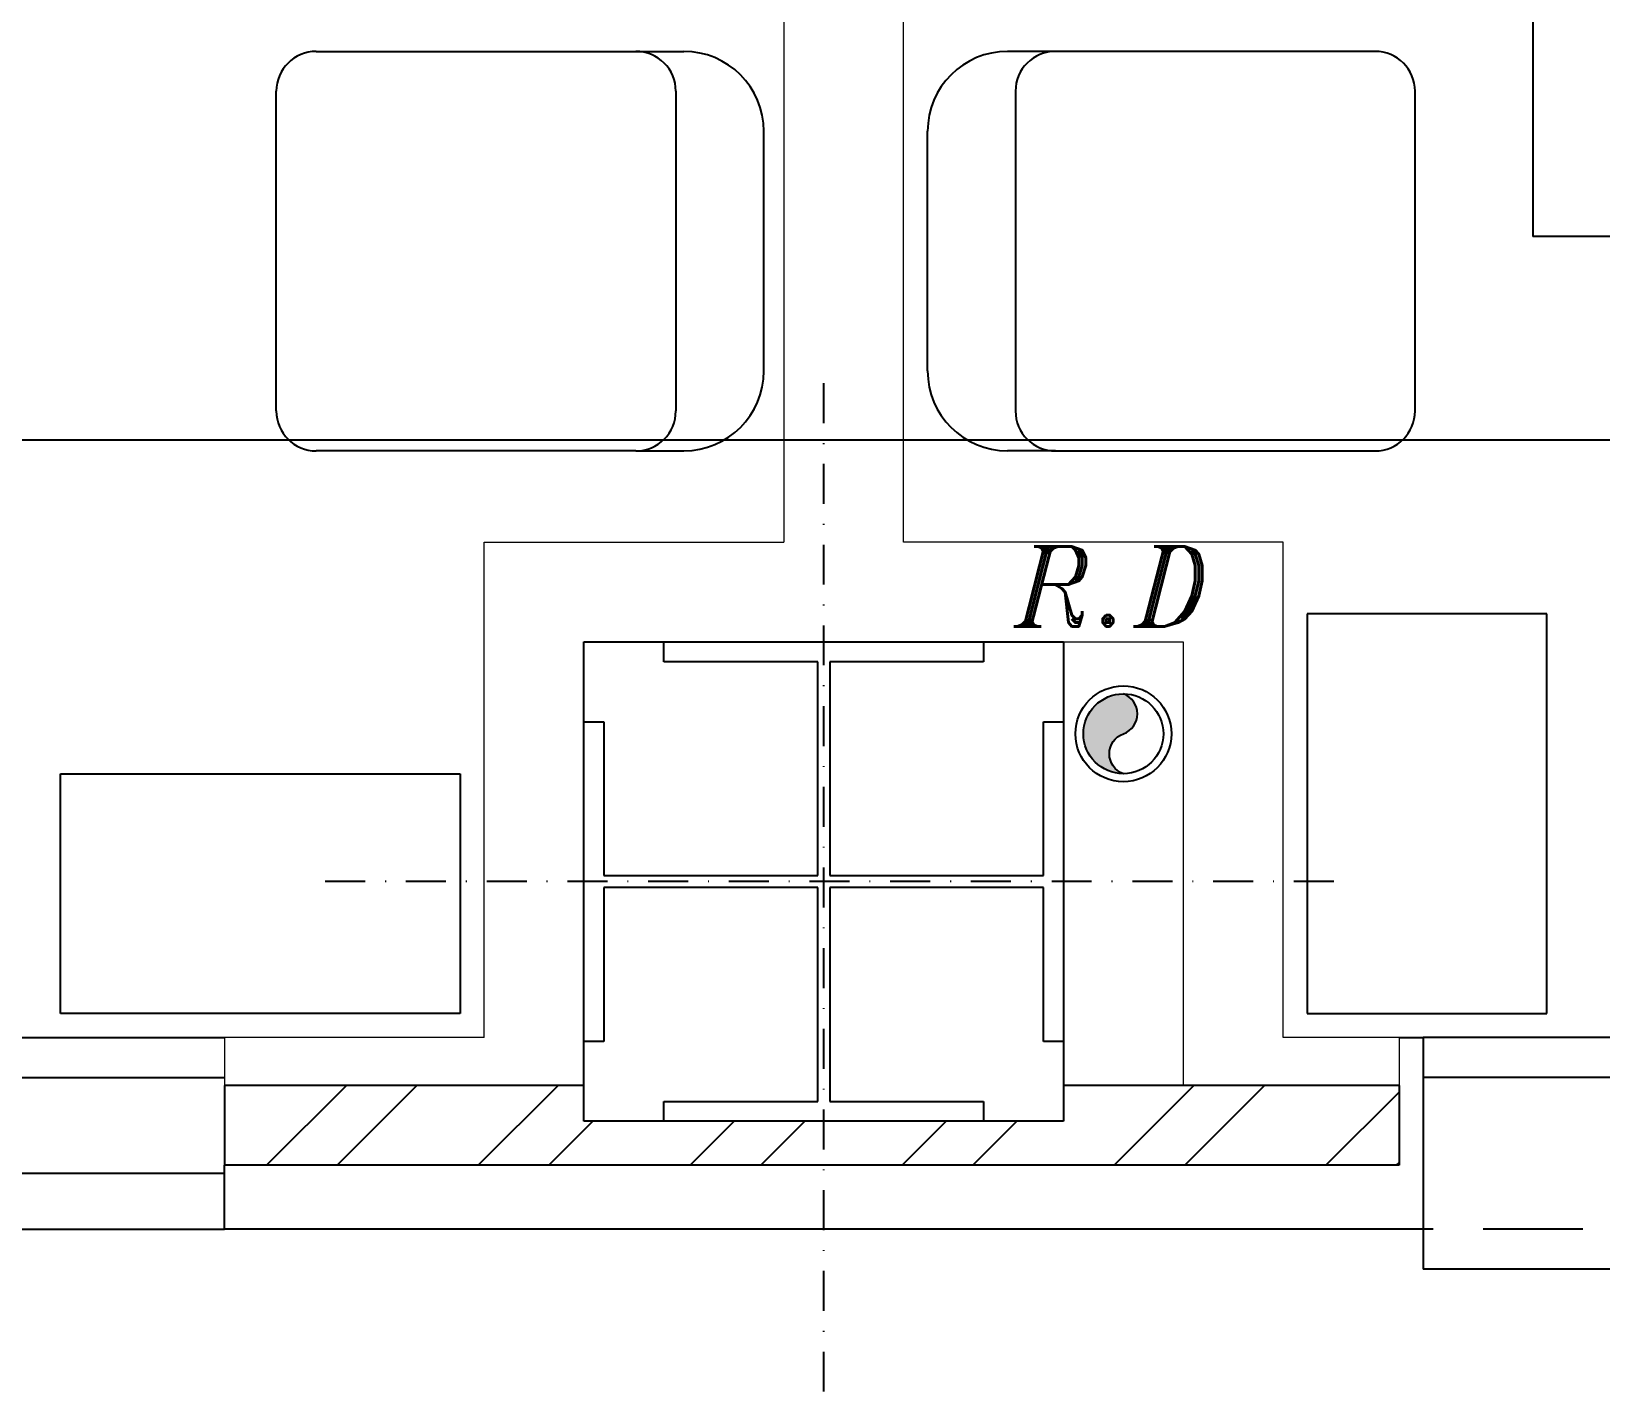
# Model space of a CAD drawing. Header units: inches. Extents: x 567429 to 582707, y 126347 to 133675.
# Drawn here: x 581043.8 to 581240.2, y 128976.5 to 129146.7 of the extents above; entities that cross this region are included whole.
import ezdxf

# ---------------------------------------------------------------- set-up
doc = ezdxf.new("R2010")
doc.units = ezdxf.units.IN
doc.header["$MEASUREMENT"] = 0
doc.linetypes.add('DASHDOT2', pattern=[0.5, 0.25, -0.125, 0, -0.125])
doc.linetypes.add('HIDDEN', pattern=[0.375, 0.25, -0.125])
for name, color, linetype in [('hatch lika', 1, 'Continuous'), ('mobl', 11, 'Continuous'), ('nama', 2, 'Continuous'), ('navdan', 30, 'Continuous'), ('NURSE CALL WIRE', 4, 'Continuous'), ('RD', 30, 'Continuous'), ('SOTOON', 2, 'Continuous'), ('SOUND WIRE', 4, 'Continuous'), ('wall kanaf', 4, 'Continuous'), ('wall lika', 1, 'Continuous'), ('win', 1, 'Continuous')]:
    doc.layers.add(name, color=color, linetype=linetype)
doc.styles.add('ITALICT', font='italict', dxfattribs={"height": 22.5})

# ---------------------------------------------------------------- blocks, each defined once
blk = doc.blocks.new('navdan122')
at = {"layer": 'navdan'}
blk.add_hatch(color=21, dxfattribs=at).paths.add_polyline_path([(0, 5, 0.414214), (-5, 0, 0.414214), (0, -5, -0.700791), (0, 0, 0.700791)])
at = {"layer": 'navdan', "color": 21}
blk.add_lwpolyline([(0, -5, -0.700791), (0, 0, 0.700791), (0, 5, 2.49001)], format="xyb", dxfattribs=at)
for radius in [6, 5]:
    blk.add_circle((0, 0), radius, dxfattribs=at)
at = {"layer": 'navdan', "color": 21, "style": 'ITALICT'}
blk.add_text('R.D', height=10, dxfattribs=at).set_placement((-13.72, 13.44))

msp = doc.modelspace()

# ---------------------------------------------------------------- linework, layer by layer
at = {"layer": 'hatch lika', "color": 15}
for p, q in [((581073.26, 129004.79), (581083.26, 129014.79)), ((581082.09, 129004.79), (581092.09, 129014.79)), ((581099.77, 129004.79), (581109.77, 129014.79)), ((581179.32, 129004.79), (581189.35, 129014.81)), ((581188.16, 129004.79), (581198.2, 129014.83)), ((581205.84, 129004.79), (581214.99, 129013.94)), ((581108.61, 129004.79), (581114.11, 129010.29)), ((581126.29, 129004.79), (581131.79, 129010.29)), ((581135.13, 129004.79), (581140.63, 129010.29)), ((581152.81, 129004.79), (581158.31, 129010.29)), ((581161.64, 129004.79), (581167.14, 129010.29)), ((581214.68, 129004.79), (581214.99, 129005.1))]:
    msp.add_line(p, q, dxfattribs=at)
at = {"layer": 'mobl', "color": 15}
for p, q in [((581079.49, 129144.2), (581119.49, 129144.2)), ((581119.49, 129144.2), (581125.49, 129144.2)), ((581171.99, 129144.2), (581165.99, 129144.2)), ((581211.99, 129144.2), (581171.99, 129144.2)), ((581074.49, 129099.2), (581074.49, 129139.2)), ((581124.49, 129139.2), (581124.49, 129099.2)), ((581166.99, 129139.2), (581166.99, 129099.2)), ((581216.99, 129099.2), (581216.99, 129139.2)), ((581135.49, 129104.2), (581135.49, 129134.2)), ((581155.99, 129104.2), (581155.99, 129134.2)), ((581119.49, 129094.2), (581079.49, 129094.2)), ((581119.49, 129094.2), (581125.49, 129094.2)), ((581171.99, 129094.2), (581165.99, 129094.2)), ((581171.99, 129094.2), (581211.99, 129094.2)), ((581233.49, 129073.79), (581203.49, 129073.79)), ((581203.49, 129073.79), (581203.49, 129023.79)), ((581233.49, 129023.79), (581233.49, 129073.79)), ((581047.49, 129023.79), (581047.49, 129053.79)), ((581047.49, 129053.79), (581097.49, 129053.79)), ((581097.49, 129053.79), (581097.49, 129023.79)), ((581097.49, 129023.79), (581047.49, 129023.79)), ((581203.49, 129023.79), (581233.49, 129023.79))]:
    msp.add_line(p, q, dxfattribs=at)
for centre, radius, start, end in [((581079.49, 129139.2), 5, 90, 180), ((581119.49, 129139.2), 5, 0, 90), ((581125.49, 129134.2), 10, 0, 90), ((581165.99, 129134.2), 10, 90, 180), ((581171.99, 129139.2), 5, 90, 180), ((581211.99, 129139.2), 5, 0, 90), ((581125.49, 129104.2), 10, 270, 0), ((581165.99, 129104.2), 10, 180, 270), ((581079.49, 129099.2), 5, 180, 270), ((581119.49, 129099.2), 5, 270, 0), ((581171.99, 129099.2), 5, 180, 270), ((581211.99, 129099.2), 5, 270, 0)]:
    msp.add_arc(centre, radius, start, end, dxfattribs=at)
at = {"layer": 'nama', "color": 15}
for p, q in [((581214.99, 129020.79), (581217.99, 129020.79)), ((581217.99, 129020.79), (581217.99, 128996.79)), ((581067.99, 128996.79, 0), (581067.99, 129004.79)), ((581217.99, 128996.79), (581067.99, 128996.79))]:
    msp.add_line(p, q, dxfattribs=at)
at = {"layer": 'NURSE CALL WIRE'}
for p in [(581231.73, 129451.18), (581829.76, 129121.05)]:
    msp.add_line(p, (581231.73, 129121.05), dxfattribs=at)
at = {"layer": 'SOTOON', "color": 15, "linetype": 'DASHDOT2', "ltscale": 20}
for p, q in [((581142.99, 128976.46), (581142.99, 129104.12)), ((581142.99, 128976.46), (581142.99, 129104.12)), ((581142.99, 128976.46), (581142.99, 129104.12)), ((581206.82, 129040.29), (581079.16, 129040.29)), ((581206.82, 129040.29), (581079.16, 129040.29)), ((581206.82, 129040.29), (581079.16, 129040.29))]:
    msp.add_line(p, q, dxfattribs=at)
at = {"layer": 'SOTOON', "color": 15}
for p, q in [((581112.99, 129070.29), (581172.99, 129070.29)), ((581112.99, 129010.29), (581112.99, 129070.29)), ((581112.99, 129070.29), (581172.99, 129070.29)), ((581112.99, 129010.29), (581112.99, 129070.29)), ((581112.99, 129070.29), (581172.99, 129070.29)), ((581112.99, 129010.29), (581112.99, 129070.29)), ((581122.99, 129070.29), (581162.99, 129070.29)), ((581122.99, 129067.79), (581122.99, 129070.29)), ((581122.99, 129067.79), (581122.99, 129070.29)), ((581122.99, 129070.29), (581162.99, 129070.29)), ((581122.99, 129067.79), (581122.99, 129070.29)), ((581122.99, 129070.29), (581162.99, 129070.29)), ((581162.99, 129070.29), (581162.99, 129067.79)), ((581162.99, 129070.29), (581162.99, 129067.79)), ((581162.99, 129070.29), (581162.99, 129067.79)), ((581172.99, 129070.29), (581172.99, 129010.29)), ((581172.99, 129070.29), (581172.99, 129010.29)), ((581172.99, 129070.29), (581172.99, 129010.29)), ((581142.24, 129067.79), (581122.99, 129067.79)), ((581142.24, 129067.79), (581122.99, 129067.79)), ((581142.24, 129067.79), (581122.99, 129067.79)), ((581142.24, 129041.04), (581142.24, 129067.79)), ((581142.24, 129041.04), (581142.24, 129067.79)), ((581142.24, 129041.04), (581142.24, 129067.79)), ((581162.99, 129067.79), (581143.74, 129067.79)), ((581143.74, 129067.79), (581143.74, 129041.04)), ((581162.99, 129067.79), (581143.74, 129067.79)), ((581143.74, 129067.79), (581143.74, 129041.04)), ((581162.99, 129067.79), (581143.74, 129067.79)), ((581143.74, 129067.79), (581143.74, 129041.04)), ((581112.99, 129020.29), (581112.99, 129060.29)), ((581112.99, 129060.29), (581115.49, 129060.29)), ((581112.99, 129020.29), (581112.99, 129060.29)), ((581112.99, 129060.29), (581115.49, 129060.29)), ((581112.99, 129020.29), (581112.99, 129060.29)), ((581112.99, 129060.29), (581115.49, 129060.29)), ((581115.49, 129060.29), (581115.49, 129041.04)), ((581115.49, 129060.29), (581115.49, 129041.04)), ((581115.49, 129060.29), (581115.49, 129041.04)), ((581170.49, 129041.04), (581170.49, 129060.29)), ((581170.49, 129060.29), (581172.99, 129060.29)), ((581170.49, 129041.04), (581170.49, 129060.29)), ((581170.49, 129060.29), (581172.99, 129060.29)), ((581170.49, 129041.04), (581170.49, 129060.29)), ((581170.49, 129060.29), (581172.99, 129060.29)), ((581172.99, 129060.29), (581172.99, 129020.29)), ((581172.99, 129060.29), (581172.99, 129020.29)), ((581172.99, 129060.29), (581172.99, 129020.29)), ((581115.49, 129041.04), (581142.24, 129041.04)), ((581115.49, 129041.04), (581142.24, 129041.04)), ((581115.49, 129041.04), (581142.24, 129041.04)), ((581143.74, 129041.04), (581170.49, 129041.04)), ((581143.74, 129041.04), (581170.49, 129041.04)), ((581143.74, 129041.04), (581170.49, 129041.04)), ((581142.24, 129039.54), (581115.49, 129039.54)), ((581115.49, 129039.54), (581115.49, 129020.29)), ((581142.24, 129039.54), (581115.49, 129039.54)), ((581115.49, 129039.54), (581115.49, 129020.29)), ((581142.24, 129039.54), (581115.49, 129039.54)), ((581115.49, 129039.54), (581115.49, 129020.29)), ((581142.24, 129012.79), (581142.24, 129039.54)), ((581142.24, 129012.79), (581142.24, 129039.54)), ((581142.24, 129012.79), (581142.24, 129039.54)), ((581170.49, 129039.54), (581143.74, 129039.54)), ((581143.74, 129039.54), (581143.74, 129012.79)), ((581170.49, 129039.54), (581143.74, 129039.54)), ((581143.74, 129039.54), (581143.74, 129012.79)), ((581170.49, 129039.54), (581143.74, 129039.54)), ((581143.74, 129039.54), (581143.74, 129012.79)), ((581170.49, 129020.29), (581170.49, 129039.54)), ((581170.49, 129020.29), (581170.49, 129039.54)), ((581170.49, 129020.29), (581170.49, 129039.54)), ((581115.49, 129020.29), (581112.99, 129020.29)), ((581115.49, 129020.29), (581112.99, 129020.29)), ((581115.49, 129020.29), (581112.99, 129020.29)), ((581172.99, 129020.29), (581170.49, 129020.29)), ((581172.99, 129020.29), (581170.49, 129020.29)), ((581172.99, 129020.29), (581170.49, 129020.29)), ((581122.99, 129010.29), (581122.99, 129012.79)), ((581122.99, 129012.79), (581142.24, 129012.79)), ((581122.99, 129010.29), (581122.99, 129012.79)), ((581122.99, 129012.79), (581142.24, 129012.79)), ((581122.99, 129010.29), (581122.99, 129012.79)), ((581122.99, 129012.79), (581142.24, 129012.79)), ((581143.74, 129012.79), (581162.99, 129012.79)), ((581143.74, 129012.79), (581162.99, 129012.79)), ((581143.74, 129012.79), (581162.99, 129012.79)), ((581162.99, 129012.79), (581162.99, 129010.29)), ((581162.99, 129012.79), (581162.99, 129010.29)), ((581162.99, 129012.79), (581162.99, 129010.29)), ((581172.99, 129010.29), (581112.99, 129010.29)), ((581172.99, 129010.29), (581112.99, 129010.29)), ((581172.99, 129010.29), (581112.99, 129010.29)), ((581162.99, 129010.29), (581122.99, 129010.29)), ((581162.99, 129010.29), (581122.99, 129010.29)), ((581162.99, 129010.29), (581122.99, 129010.29))]:
    msp.add_line(p, q, dxfattribs=at)
at = {"layer": 'SOUND WIRE'}
msp.add_line((580782.66, 129095.58), (581458.68, 129095.58), dxfattribs=at)
at = {"layer": 'wall kanaf', "color": 15, "lineweight": 20, "ltscale": 0.1}
for p, q in [((581137.99, 129697.79), (581137.99, 129082.79)), ((581152.99, 129082.79), (581152.99, 129697.79)), ((581100.49, 129020.79), (581100.49, 129082.79)), ((581100.49, 129082.79), (581137.99, 129082.79)), ((581200.49, 129082.79), (581152.99, 129082.79)), ((581200.49, 129020.79), (581200.49, 129082.79)), ((581172.99, 129070.29), (581187.99, 129070.29)), ((581187.99, 129070.29), (581187.99, 129014.79)), ((581067.99, 129020.79), (581067.99, 129014.79)), ((581100.49, 129020.79), (581067.99, 129020.79)), ((581214.99, 129020.79), (581200.49, 129020.79)), ((581214.99, 129020.79), (581214.99, 129014.79))]:
    msp.add_line(p, q, dxfattribs=at)
at = {"layer": 'wall lika', "color": 15}
for p, q in [((581112.99, 129014.79, 0), (581067.99, 129014.79, 0)), ((581067.99, 129014.79, 0), (581067.99, 129004.79)), ((581214.99, 129014.79), (581172.99, 129014.79)), ((581214.99, 129014.79), (581214.99, 129004.79)), ((581214.99, 129004.79), (581067.99, 129004.79))]:
    msp.add_line(p, q, dxfattribs=at)
at = {"layer": 'win', "color": 15}
for p, q in [((580867.99, 129020.79, 0), (581067.99, 129020.79, 0)), ((581387.99, 129020.79), (581217.99, 129020.79)), ((580867.99, 129015.79, 0), (581067.99, 129015.79, 0)), ((581387.99, 129015.79), (581217.99, 129015.79)), ((577717.99, 129003.79, 0), (581067.99, 129003.79, 0)), ((577717.99, 128996.79, 0), (581067.99, 128996.79, 0)), ((581217.99, 128996.79), (581217.99, 128991.79)), ((581387.99, 128991.79), (581217.99, 128991.79))]:
    msp.add_line(p, q, dxfattribs=at)
at = {"layer": 'win', "color": 15, "linetype": 'HIDDEN', "ltscale": 50}
msp.add_line((581387.99, 128996.79), (581217.99, 128996.79), dxfattribs=at)

# ---------------------------------------------------------------- block references
at = {"layer": 'RD'}
msp.add_blockref('navdan122', (581180.49, 129058.79), dxfattribs=at)

doc.saveas('drawing.dxf')
